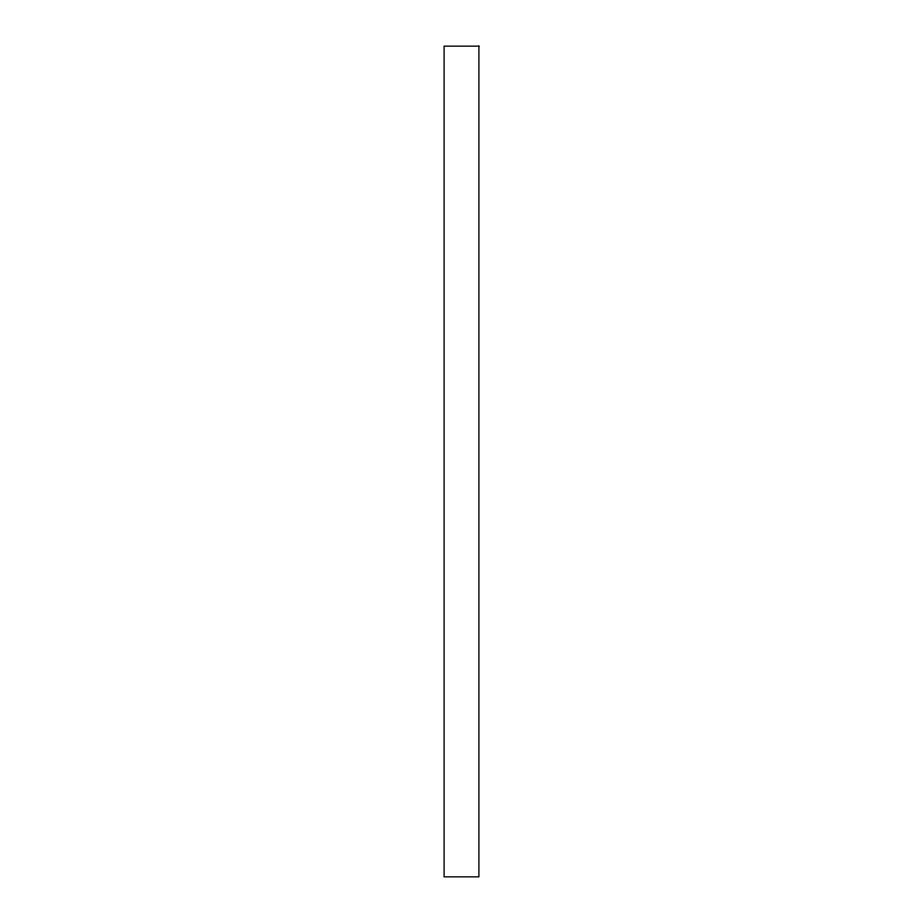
<?xml version="1.0" encoding="UTF-8"?>
<svg xmlns="http://www.w3.org/2000/svg" width="923" height="923" viewBox="0 0 923 923"><rect width="100%" height="100%" fill="white"/><g stroke="black" fill="none" stroke-linecap="round" stroke-linejoin="round"><path stroke-width="1.38" d="M478.91 46.15L444.09 46.15L444.09 876.85L478.91 876.85L478.91 46.15"/></g></svg>
